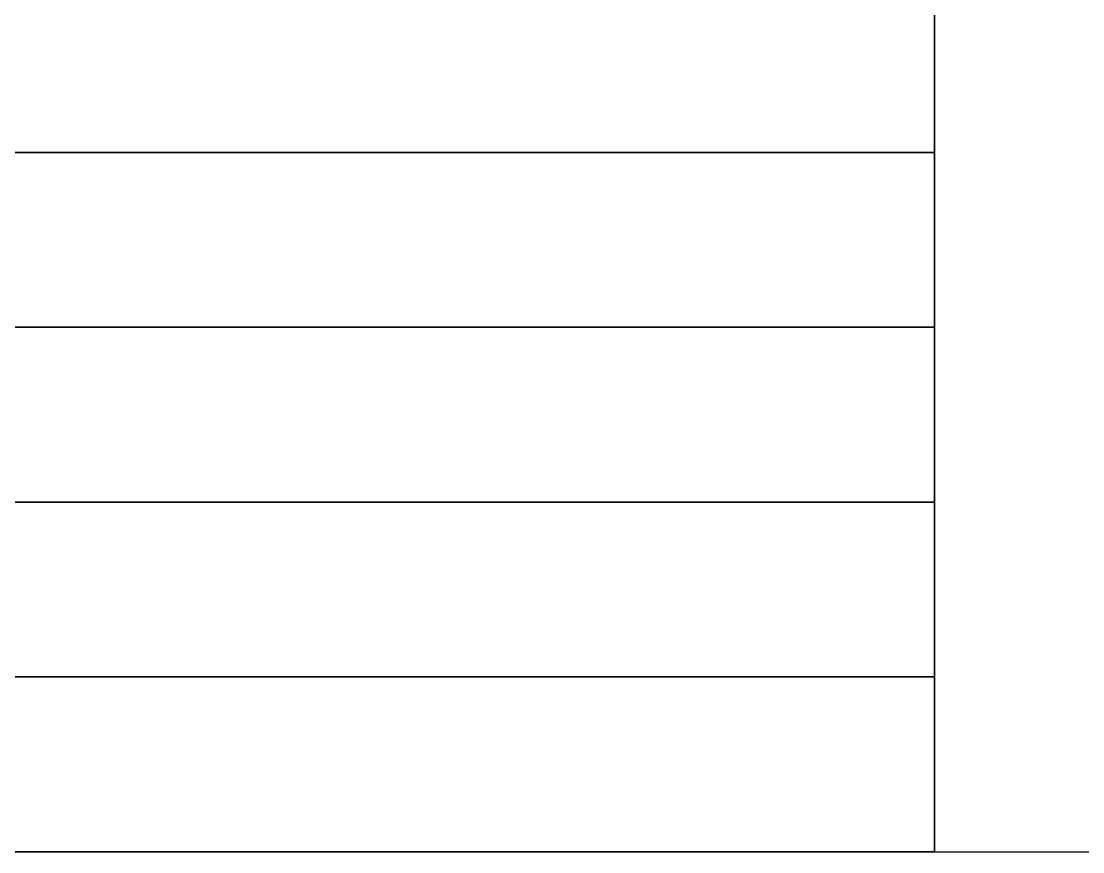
# Model space of a CAD drawing. Extents: x -19 to 297, y 0 to 420.
# Drawn here: x 165.806 to 168.84, y 213.768 to 216.143 of the extents above; entities that cross this region are included whole.
import ezdxf

# ---------------------------------------------------------------- set-up
doc = ezdxf.new("R2010")
doc.units = 0
doc.header["$MEASUREMENT"] = 0
doc.linetypes.add('K5LT_BASIC', pattern=[0])
doc.layers.add('Системный слой', color=7, linetype='Continuous')

# ---------------------------------------------------------------- blocks, each defined once
blk = doc.blocks.new('*U')
at = {"layer": 'Системный слой', "color": 5, "linetype": 'K5LT_BASIC'}
for p, q in [((168.4166, 216.2684), (168.4166, 215.7684)), ((158.4166, 215.7684), (168.4166, 215.7684)), ((168.4166, 215.7684), (158.4166, 215.7684)), ((168.4166, 215.7684), (168.4166, 215.2684)), ((158.4166, 215.2684), (168.4166, 215.2684)), ((168.4166, 215.2684), (158.4166, 215.2684)), ((168.4166, 215.2684), (168.4166, 214.7684)), ((158.4166, 214.7684), (168.4166, 214.7684)), ((168.4166, 214.7684), (158.4166, 214.7684)), ((168.4166, 214.7684), (168.4166, 214.2684)), ((158.4166, 214.2684), (168.4166, 214.2684)), ((168.4166, 214.2684), (158.4166, 214.2684)), ((168.4166, 214.2684), (168.4166, 213.7684)), ((168.4166, 213.7684), (158.4166, 213.7684))]:
    blk.add_line(p, q, dxfattribs=at)

msp = doc.modelspace()

# ---------------------------------------------------------------- linework, layer by layer
at = {"layer": 'Системный слой', "color": 5, "linetype": 'K5LT_BASIC'}
for p, q in [((168.4166, 223.2684), (168.4166, 213.7684)), ((168.4166, 213.7684), (168.4166, 220.2684)), ((156.4166, 213.7684), (200.9168, 213.7684))]:
    msp.add_line(p, q, dxfattribs=at)

# ---------------------------------------------------------------- block references
at = {"layer": 'Системный слой'}
msp.add_blockref('*U', (0, 0), dxfattribs=at)
msp.add_blockref('*U', (0, 0), dxfattribs=at)
msp.add_blockref('*U', (0, 0), dxfattribs=at)
msp.add_blockref('*U', (0, 0), dxfattribs=at)
msp.add_blockref('*U', (0, 0), dxfattribs=at)
msp.add_blockref('*U', (0, 0), dxfattribs=at)
msp.add_blockref('*U', (0, 0), dxfattribs=at)
msp.add_blockref('*U', (0, 0), dxfattribs=at)
msp.add_blockref('*U', (0, 0), dxfattribs=at)
msp.add_blockref('*U', (0, 0), dxfattribs=at)
msp.add_blockref('*U', (0, 0), dxfattribs=at)
msp.add_blockref('*U', (0, 0), dxfattribs=at)
msp.add_blockref('*U', (0, 0), dxfattribs=at)
msp.add_blockref('*U', (0, 0), dxfattribs=at)
msp.add_blockref('*U', (0, 0), dxfattribs=at)
msp.add_blockref('*U', (0, 0), dxfattribs=at)
msp.add_blockref('*U', (0, 0), dxfattribs=at)
msp.add_blockref('*U', (0, 0), dxfattribs=at)
msp.add_blockref('*U', (0, 0), dxfattribs=at)
msp.add_blockref('*U', (0, 0), dxfattribs=at)
msp.add_blockref('*U', (0, 0), dxfattribs=at)
msp.add_blockref('*U', (0, 0), dxfattribs=at)
msp.add_blockref('*U', (0, 0), dxfattribs=at)
msp.add_blockref('*U', (0, 0), dxfattribs=at)
msp.add_blockref('*U', (0, 0), dxfattribs=at)
msp.add_blockref('*U', (0, 0), dxfattribs=at)
msp.add_blockref('*U', (0, 0), dxfattribs=at)
msp.add_blockref('*U', (0, 0), dxfattribs=at)
msp.add_blockref('*U', (0, 0), dxfattribs=at)
msp.add_blockref('*U', (0, 0), dxfattribs=at)
msp.add_blockref('*U', (0, 0), dxfattribs=at)
msp.add_blockref('*U', (0, 0), dxfattribs=at)
msp.add_blockref('*U', (0, 0), dxfattribs=at)
msp.add_blockref('*U', (0, 0), dxfattribs=at)
msp.add_blockref('*U', (0, 0), dxfattribs=at)
msp.add_blockref('*U', (0, 0), dxfattribs=at)
msp.add_blockref('*U', (0, 0), dxfattribs=at)
msp.add_blockref('*U', (0, 0), dxfattribs=at)
msp.add_blockref('*U', (0, 0), dxfattribs=at)
msp.add_blockref('*U', (0, 0), dxfattribs=at)
msp.add_blockref('*U', (0, 0), dxfattribs=at)
msp.add_blockref('*U', (0, 0), dxfattribs=at)
msp.add_blockref('*U', (0, 0), dxfattribs=at)
msp.add_blockref('*U', (0, 0), dxfattribs=at)
msp.add_blockref('*U', (0, 0), dxfattribs=at)
msp.add_blockref('*U', (0, 0), dxfattribs=at)
msp.add_blockref('*U', (0, 0), dxfattribs=at)
msp.add_blockref('*U', (0, 0), dxfattribs=at)
msp.add_blockref('*U', (0, 0), dxfattribs=at)
msp.add_blockref('*U', (0, 0), dxfattribs=at)
msp.add_blockref('*U', (0, 0), dxfattribs=at)
msp.add_blockref('*U', (0, 0), dxfattribs=at)
msp.add_blockref('*U', (0, 0), dxfattribs=at)
msp.add_blockref('*U', (0, 0), dxfattribs=at)
msp.add_blockref('*U', (0, 0), dxfattribs=at)
msp.add_blockref('*U', (0, 0), dxfattribs=at)
msp.add_blockref('*U', (0, 0), dxfattribs=at)
msp.add_blockref('*U', (0, 0), dxfattribs=at)
msp.add_blockref('*U', (0, 0), dxfattribs=at)
msp.add_blockref('*U', (0, 0), dxfattribs=at)
msp.add_blockref('*U', (0, 0), dxfattribs=at)
msp.add_blockref('*U', (0, 0), dxfattribs=at)
msp.add_blockref('*U', (0, 0), dxfattribs=at)
msp.add_blockref('*U', (0, 0), dxfattribs=at)
msp.add_blockref('*U', (0, 0), dxfattribs=at)
msp.add_blockref('*U', (0, 0), dxfattribs=at)
msp.add_blockref('*U', (0, 0), dxfattribs=at)
msp.add_blockref('*U', (0, 0), dxfattribs=at)
msp.add_blockref('*U', (0, 0), dxfattribs=at)
msp.add_blockref('*U', (0, 0), dxfattribs=at)
msp.add_blockref('*U', (0, 0), dxfattribs=at)
msp.add_blockref('*U', (0, 0), dxfattribs=at)
msp.add_blockref('*U', (0, 0), dxfattribs=at)
msp.add_blockref('*U', (0, 0), dxfattribs=at)
msp.add_blockref('*U', (0, 0), dxfattribs=at)
msp.add_blockref('*U', (0, 0), dxfattribs=at)
msp.add_blockref('*U', (0, 0), dxfattribs=at)
msp.add_blockref('*U', (0, 0), dxfattribs=at)
msp.add_blockref('*U', (0, 0), dxfattribs=at)
msp.add_blockref('*U', (0, 0), dxfattribs=at)
msp.add_blockref('*U', (0, 0), dxfattribs=at)
msp.add_blockref('*U', (0, 0), dxfattribs=at)
msp.add_blockref('*U', (0, 0), dxfattribs=at)
msp.add_blockref('*U', (0, 0), dxfattribs=at)
msp.add_blockref('*U', (0, 0), dxfattribs=at)
msp.add_blockref('*U', (0, 0), dxfattribs=at)
msp.add_blockref('*U', (0, 0), dxfattribs=at)
msp.add_blockref('*U', (0, 0), dxfattribs=at)
msp.add_blockref('*U', (0, 0), dxfattribs=at)
msp.add_blockref('*U', (0, 0), dxfattribs=at)
msp.add_blockref('*U', (0, 0), dxfattribs=at)
msp.add_blockref('*U', (0, 0), dxfattribs=at)
msp.add_blockref('*U', (0, 0), dxfattribs=at)
msp.add_blockref('*U', (0, 0), dxfattribs=at)
msp.add_blockref('*U', (0, 0), dxfattribs=at)
msp.add_blockref('*U', (0, 0), dxfattribs=at)
msp.add_blockref('*U', (0, 0), dxfattribs=at)
msp.add_blockref('*U', (0, 0), dxfattribs=at)
msp.add_blockref('*U', (0, 0), dxfattribs=at)
msp.add_blockref('*U', (0, 0), dxfattribs=at)
msp.add_blockref('*U', (0, 0), dxfattribs=at)
msp.add_blockref('*U', (0, 0), dxfattribs=at)
msp.add_blockref('*U', (0, 0), dxfattribs=at)
msp.add_blockref('*U', (0, 0), dxfattribs=at)
msp.add_blockref('*U', (0, 0), dxfattribs=at)
msp.add_blockref('*U', (0, 0), dxfattribs=at)
msp.add_blockref('*U', (0, 0), dxfattribs=at)
msp.add_blockref('*U', (0, 0), dxfattribs=at)
msp.add_blockref('*U', (0, 0), dxfattribs=at)
msp.add_blockref('*U', (0, 0), dxfattribs=at)
msp.add_blockref('*U', (0, 0), dxfattribs=at)
msp.add_blockref('*U', (0, 0), dxfattribs=at)
msp.add_blockref('*U', (0, 0), dxfattribs=at)
msp.add_blockref('*U', (0, 0), dxfattribs=at)
msp.add_blockref('*U', (0, 0), dxfattribs=at)
msp.add_blockref('*U', (0, 0), dxfattribs=at)
msp.add_blockref('*U', (0, 0), dxfattribs=at)
msp.add_blockref('*U', (0, 0), dxfattribs=at)
msp.add_blockref('*U', (0, 0), dxfattribs=at)
msp.add_blockref('*U', (0, 0), dxfattribs=at)
msp.add_blockref('*U', (0, 0), dxfattribs=at)
msp.add_blockref('*U', (0, 0), dxfattribs=at)
msp.add_blockref('*U', (0, 0), dxfattribs=at)
msp.add_blockref('*U', (0, 0), dxfattribs=at)
msp.add_blockref('*U', (0, 0), dxfattribs=at)
msp.add_blockref('*U', (0, 0), dxfattribs=at)
msp.add_blockref('*U', (0, 0), dxfattribs=at)
msp.add_blockref('*U', (0, 0), dxfattribs=at)
msp.add_blockref('*U', (0, 0), dxfattribs=at)
msp.add_blockref('*U', (0, 0), dxfattribs=at)
msp.add_blockref('*U', (0, 0), dxfattribs=at)
msp.add_blockref('*U', (0, 0), dxfattribs=at)
msp.add_blockref('*U', (0, 0), dxfattribs=at)
msp.add_blockref('*U', (0, 0), dxfattribs=at)
msp.add_blockref('*U', (0, 0), dxfattribs=at)
msp.add_blockref('*U', (0, 0), dxfattribs=at)
msp.add_blockref('*U', (0, 0), dxfattribs=at)
msp.add_blockref('*U', (0, 0), dxfattribs=at)
msp.add_blockref('*U', (0, 0), dxfattribs=at)
msp.add_blockref('*U', (0, 0), dxfattribs=at)
msp.add_blockref('*U', (0, 0), dxfattribs=at)
msp.add_blockref('*U', (0, 0), dxfattribs=at)
msp.add_blockref('*U', (0, 0), dxfattribs=at)
msp.add_blockref('*U', (0, 0), dxfattribs=at)
msp.add_blockref('*U', (0, 0), dxfattribs=at)
msp.add_blockref('*U', (0, 0), dxfattribs=at)
msp.add_blockref('*U', (0, 0), dxfattribs=at)
msp.add_blockref('*U', (0, 0), dxfattribs=at)
msp.add_blockref('*U', (0, 0), dxfattribs=at)
msp.add_blockref('*U', (0, 0), dxfattribs=at)
msp.add_blockref('*U', (0, 0), dxfattribs=at)
msp.add_blockref('*U', (0, 0), dxfattribs=at)
msp.add_blockref('*U', (0, 0), dxfattribs=at)
msp.add_blockref('*U', (0, 0), dxfattribs=at)
msp.add_blockref('*U', (0, 0), dxfattribs=at)
msp.add_blockref('*U', (0, 0), dxfattribs=at)
msp.add_blockref('*U', (0, 0), dxfattribs=at)
msp.add_blockref('*U', (0, 0), dxfattribs=at)
msp.add_blockref('*U', (0, 0), dxfattribs=at)
msp.add_blockref('*U', (0, 0), dxfattribs=at)
msp.add_blockref('*U', (0, 0), dxfattribs=at)
msp.add_blockref('*U', (0, 0), dxfattribs=at)
msp.add_blockref('*U', (0, 0), dxfattribs=at)
msp.add_blockref('*U', (0, 0), dxfattribs=at)
msp.add_blockref('*U', (0, 0), dxfattribs=at)
msp.add_blockref('*U', (0, 0), dxfattribs=at)
msp.add_blockref('*U', (0, 0), dxfattribs=at)
msp.add_blockref('*U', (0, 0), dxfattribs=at)
msp.add_blockref('*U', (0, 0), dxfattribs=at)
msp.add_blockref('*U', (0, 0), dxfattribs=at)
msp.add_blockref('*U', (0, 0), dxfattribs=at)
msp.add_blockref('*U', (0, 0), dxfattribs=at)
msp.add_blockref('*U', (0, 0), dxfattribs=at)
msp.add_blockref('*U', (0, 0), dxfattribs=at)
msp.add_blockref('*U', (0, 0), dxfattribs=at)
msp.add_blockref('*U', (0, 0), dxfattribs=at)
msp.add_blockref('*U', (0, 0), dxfattribs=at)
msp.add_blockref('*U', (0, 0), dxfattribs=at)
msp.add_blockref('*U', (0, 0), dxfattribs=at)
msp.add_blockref('*U', (0, 0), dxfattribs=at)
msp.add_blockref('*U', (0, 0), dxfattribs=at)
msp.add_blockref('*U', (0, 0), dxfattribs=at)
msp.add_blockref('*U', (0, 0), dxfattribs=at)
msp.add_blockref('*U', (0, 0), dxfattribs=at)
msp.add_blockref('*U', (0, 0), dxfattribs=at)
msp.add_blockref('*U', (0, 0), dxfattribs=at)
msp.add_blockref('*U', (0, 0), dxfattribs=at)
msp.add_blockref('*U', (0, 0), dxfattribs=at)
msp.add_blockref('*U', (0, 0), dxfattribs=at)
msp.add_blockref('*U', (0, 0), dxfattribs=at)
msp.add_blockref('*U', (0, 0), dxfattribs=at)
msp.add_blockref('*U', (0, 0), dxfattribs=at)
msp.add_blockref('*U', (0, 0), dxfattribs=at)
msp.add_blockref('*U', (0, 0), dxfattribs=at)
msp.add_blockref('*U', (0, 0), dxfattribs=at)
msp.add_blockref('*U', (0, 0), dxfattribs=at)
msp.add_blockref('*U', (0, 0), dxfattribs=at)
msp.add_blockref('*U', (0, 0), dxfattribs=at)
msp.add_blockref('*U', (0, 0), dxfattribs=at)
msp.add_blockref('*U', (0, 0), dxfattribs=at)
msp.add_blockref('*U', (0, 0), dxfattribs=at)
msp.add_blockref('*U', (0, 0), dxfattribs=at)
msp.add_blockref('*U', (0, 0), dxfattribs=at)
msp.add_blockref('*U', (0, 0), dxfattribs=at)
msp.add_blockref('*U', (0, 0), dxfattribs=at)
msp.add_blockref('*U', (0, 0), dxfattribs=at)
msp.add_blockref('*U', (0, 0), dxfattribs=at)
msp.add_blockref('*U', (0, 0), dxfattribs=at)
msp.add_blockref('*U', (0, 0), dxfattribs=at)
msp.add_blockref('*U', (0, 0), dxfattribs=at)
msp.add_blockref('*U', (0, 0), dxfattribs=at)
msp.add_blockref('*U', (0, 0), dxfattribs=at)
msp.add_blockref('*U', (0, 0), dxfattribs=at)
msp.add_blockref('*U', (0, 0), dxfattribs=at)
msp.add_blockref('*U', (0, 0), dxfattribs=at)
msp.add_blockref('*U', (0, 0), dxfattribs=at)
msp.add_blockref('*U', (0, 0), dxfattribs=at)
msp.add_blockref('*U', (0, 0), dxfattribs=at)
msp.add_blockref('*U', (0, 0), dxfattribs=at)
msp.add_blockref('*U', (0, 0), dxfattribs=at)
msp.add_blockref('*U', (0, 0), dxfattribs=at)
msp.add_blockref('*U', (0, 0), dxfattribs=at)
msp.add_blockref('*U', (0, 0), dxfattribs=at)
msp.add_blockref('*U', (0, 0), dxfattribs=at)
msp.add_blockref('*U', (0, 0), dxfattribs=at)
msp.add_blockref('*U', (0, 0), dxfattribs=at)
msp.add_blockref('*U', (0, 0), dxfattribs=at)
msp.add_blockref('*U', (0, 0), dxfattribs=at)
msp.add_blockref('*U', (0, 0), dxfattribs=at)
msp.add_blockref('*U', (0, 0), dxfattribs=at)
msp.add_blockref('*U', (0, 0), dxfattribs=at)
msp.add_blockref('*U', (0, 0), dxfattribs=at)
msp.add_blockref('*U', (0, 0), dxfattribs=at)
msp.add_blockref('*U', (0, 0), dxfattribs=at)
msp.add_blockref('*U', (0, 0), dxfattribs=at)
msp.add_blockref('*U', (0, 0), dxfattribs=at)
msp.add_blockref('*U', (0, 0), dxfattribs=at)
msp.add_blockref('*U', (0, 0), dxfattribs=at)
msp.add_blockref('*U', (0, 0), dxfattribs=at)
msp.add_blockref('*U', (0, 0), dxfattribs=at)
msp.add_blockref('*U', (0, 0), dxfattribs=at)
msp.add_blockref('*U', (0, 0), dxfattribs=at)
msp.add_blockref('*U', (0, 0), dxfattribs=at)
msp.add_blockref('*U', (0, 0), dxfattribs=at)
msp.add_blockref('*U', (0, 0), dxfattribs=at)
msp.add_blockref('*U', (0, 0), dxfattribs=at)
msp.add_blockref('*U', (0, 0), dxfattribs=at)
msp.add_blockref('*U', (0, 0), dxfattribs=at)
msp.add_blockref('*U', (0, 0), dxfattribs=at)
msp.add_blockref('*U', (0, 0), dxfattribs=at)
msp.add_blockref('*U', (0, 0), dxfattribs=at)
msp.add_blockref('*U', (0, 0), dxfattribs=at)
msp.add_blockref('*U', (0, 0), dxfattribs=at)
msp.add_blockref('*U', (0, 0), dxfattribs=at)
msp.add_blockref('*U', (0, 0), dxfattribs=at)
msp.add_blockref('*U', (0, 0), dxfattribs=at)
msp.add_blockref('*U', (0, 0), dxfattribs=at)
msp.add_blockref('*U', (0, 0), dxfattribs=at)
msp.add_blockref('*U', (0, 0), dxfattribs=at)
msp.add_blockref('*U', (0, 0), dxfattribs=at)
msp.add_blockref('*U', (0, 0), dxfattribs=at)
msp.add_blockref('*U', (0, 0), dxfattribs=at)
msp.add_blockref('*U', (0, 0), dxfattribs=at)
msp.add_blockref('*U', (0, 0), dxfattribs=at)
msp.add_blockref('*U', (0, 0), dxfattribs=at)
msp.add_blockref('*U', (0, 0), dxfattribs=at)
msp.add_blockref('*U', (0, 0), dxfattribs=at)
msp.add_blockref('*U', (0, 0), dxfattribs=at)
msp.add_blockref('*U', (0, 0), dxfattribs=at)
msp.add_blockref('*U', (0, 0), dxfattribs=at)
msp.add_blockref('*U', (0, 0), dxfattribs=at)
msp.add_blockref('*U', (0, 0), dxfattribs=at)
msp.add_blockref('*U', (0, 0), dxfattribs=at)
msp.add_blockref('*U', (0, 0), dxfattribs=at)
msp.add_blockref('*U', (0, 0), dxfattribs=at)
msp.add_blockref('*U', (0, 0), dxfattribs=at)
msp.add_blockref('*U', (0, 0), dxfattribs=at)
msp.add_blockref('*U', (0, 0), dxfattribs=at)
msp.add_blockref('*U', (0, 0), dxfattribs=at)
msp.add_blockref('*U', (0, 0), dxfattribs=at)
msp.add_blockref('*U', (0, 0), dxfattribs=at)
msp.add_blockref('*U', (0, 0), dxfattribs=at)
msp.add_blockref('*U', (0, 0), dxfattribs=at)
msp.add_blockref('*U', (0, 0), dxfattribs=at)
msp.add_blockref('*U', (0, 0), dxfattribs=at)
msp.add_blockref('*U', (0, 0), dxfattribs=at)
msp.add_blockref('*U', (0, 0), dxfattribs=at)
msp.add_blockref('*U', (0, 0), dxfattribs=at)
msp.add_blockref('*U', (0, 0), dxfattribs=at)
msp.add_blockref('*U', (0, 0), dxfattribs=at)
msp.add_blockref('*U', (0, 0), dxfattribs=at)
msp.add_blockref('*U', (0, 0), dxfattribs=at)
msp.add_blockref('*U', (0, 0), dxfattribs=at)
msp.add_blockref('*U', (0, 0), dxfattribs=at)
msp.add_blockref('*U', (0, 0), dxfattribs=at)
msp.add_blockref('*U', (0, 0), dxfattribs=at)
msp.add_blockref('*U', (0, 0), dxfattribs=at)
msp.add_blockref('*U', (0, 0), dxfattribs=at)
msp.add_blockref('*U', (0, 0), dxfattribs=at)
msp.add_blockref('*U', (0, 0), dxfattribs=at)
msp.add_blockref('*U', (0, 0), dxfattribs=at)
msp.add_blockref('*U', (0, 0), dxfattribs=at)
msp.add_blockref('*U', (0, 0), dxfattribs=at)
msp.add_blockref('*U', (0, 0), dxfattribs=at)
msp.add_blockref('*U', (0, 0), dxfattribs=at)
msp.add_blockref('*U', (0, 0), dxfattribs=at)
msp.add_blockref('*U', (0, 0), dxfattribs=at)
msp.add_blockref('*U', (0, 0), dxfattribs=at)
msp.add_blockref('*U', (0, 0), dxfattribs=at)
msp.add_blockref('*U', (0, 0), dxfattribs=at)
msp.add_blockref('*U', (0, 0), dxfattribs=at)
msp.add_blockref('*U', (0, 0), dxfattribs=at)
msp.add_blockref('*U', (0, 0), dxfattribs=at)
msp.add_blockref('*U', (0, 0), dxfattribs=at)
msp.add_blockref('*U', (0, 0), dxfattribs=at)
msp.add_blockref('*U', (0, 0), dxfattribs=at)
msp.add_blockref('*U', (0, 0), dxfattribs=at)
msp.add_blockref('*U', (0, 0), dxfattribs=at)
msp.add_blockref('*U', (0, 0), dxfattribs=at)
msp.add_blockref('*U', (0, 0), dxfattribs=at)
msp.add_blockref('*U', (0, 0), dxfattribs=at)
msp.add_blockref('*U', (0, 0), dxfattribs=at)
msp.add_blockref('*U', (0, 0), dxfattribs=at)
msp.add_blockref('*U', (0, 0), dxfattribs=at)
msp.add_blockref('*U', (0, 0), dxfattribs=at)
msp.add_blockref('*U', (0, 0), dxfattribs=at)
msp.add_blockref('*U', (0, 0), dxfattribs=at)
msp.add_blockref('*U', (0, 0), dxfattribs=at)
msp.add_blockref('*U', (0, 0), dxfattribs=at)
msp.add_blockref('*U', (0, 0), dxfattribs=at)
msp.add_blockref('*U', (0, 0), dxfattribs=at)
msp.add_blockref('*U', (0, 0), dxfattribs=at)
msp.add_blockref('*U', (0, 0), dxfattribs=at)
msp.add_blockref('*U', (0, 0), dxfattribs=at)
msp.add_blockref('*U', (0, 0), dxfattribs=at)
msp.add_blockref('*U', (0, 0), dxfattribs=at)
msp.add_blockref('*U', (0, 0), dxfattribs=at)
msp.add_blockref('*U', (0, 0), dxfattribs=at)
msp.add_blockref('*U', (0, 0), dxfattribs=at)
msp.add_blockref('*U', (0, 0), dxfattribs=at)
msp.add_blockref('*U', (0, 0), dxfattribs=at)
msp.add_blockref('*U', (0, 0), dxfattribs=at)
msp.add_blockref('*U', (0, 0), dxfattribs=at)
msp.add_blockref('*U', (0, 0), dxfattribs=at)
msp.add_blockref('*U', (0, 0), dxfattribs=at)
msp.add_blockref('*U', (0, 0), dxfattribs=at)
msp.add_blockref('*U', (0, 0), dxfattribs=at)
msp.add_blockref('*U', (0, 0), dxfattribs=at)
msp.add_blockref('*U', (0, 0), dxfattribs=at)
msp.add_blockref('*U', (0, 0), dxfattribs=at)
msp.add_blockref('*U', (0, 0), dxfattribs=at)
msp.add_blockref('*U', (0, 0), dxfattribs=at)
msp.add_blockref('*U', (0, 0), dxfattribs=at)
msp.add_blockref('*U', (0, 0), dxfattribs=at)
msp.add_blockref('*U', (0, 0), dxfattribs=at)
msp.add_blockref('*U', (0, 0), dxfattribs=at)
msp.add_blockref('*U', (0, 0), dxfattribs=at)
msp.add_blockref('*U', (0, 0), dxfattribs=at)
msp.add_blockref('*U', (0, 0), dxfattribs=at)
msp.add_blockref('*U', (0, 0), dxfattribs=at)
msp.add_blockref('*U', (0, 0), dxfattribs=at)
msp.add_blockref('*U', (0, 0), dxfattribs=at)
msp.add_blockref('*U', (0, 0), dxfattribs=at)
msp.add_blockref('*U', (0, 0), dxfattribs=at)
msp.add_blockref('*U', (0, 0), dxfattribs=at)
msp.add_blockref('*U', (0, 0), dxfattribs=at)
msp.add_blockref('*U', (0, 0), dxfattribs=at)
msp.add_blockref('*U', (0, 0), dxfattribs=at)
msp.add_blockref('*U', (0, 0), dxfattribs=at)
msp.add_blockref('*U', (0, 0), dxfattribs=at)
msp.add_blockref('*U', (0, 0), dxfattribs=at)
msp.add_blockref('*U', (0, 0), dxfattribs=at)
msp.add_blockref('*U', (0, 0), dxfattribs=at)
msp.add_blockref('*U', (0, 0), dxfattribs=at)
msp.add_blockref('*U', (0, 0), dxfattribs=at)
msp.add_blockref('*U', (0, 0), dxfattribs=at)
msp.add_blockref('*U', (0, 0), dxfattribs=at)
msp.add_blockref('*U', (0, 0), dxfattribs=at)
msp.add_blockref('*U', (0, 0), dxfattribs=at)
msp.add_blockref('*U', (0, 0), dxfattribs=at)
msp.add_blockref('*U', (0, 0), dxfattribs=at)
msp.add_blockref('*U', (0, 0), dxfattribs=at)
msp.add_blockref('*U', (0, 0), dxfattribs=at)
msp.add_blockref('*U', (0, 0), dxfattribs=at)
msp.add_blockref('*U', (0, 0), dxfattribs=at)
msp.add_blockref('*U', (0, 0), dxfattribs=at)
msp.add_blockref('*U', (0, 0), dxfattribs=at)
msp.add_blockref('*U', (0, 0), dxfattribs=at)
msp.add_blockref('*U', (0, 0), dxfattribs=at)
msp.add_blockref('*U', (0, 0), dxfattribs=at)
msp.add_blockref('*U', (0, 0), dxfattribs=at)
msp.add_blockref('*U', (0, 0), dxfattribs=at)
msp.add_blockref('*U', (0, 0), dxfattribs=at)
msp.add_blockref('*U', (0, 0), dxfattribs=at)
msp.add_blockref('*U', (0, 0), dxfattribs=at)
msp.add_blockref('*U', (0, 0), dxfattribs=at)
msp.add_blockref('*U', (0, 0), dxfattribs=at)
msp.add_blockref('*U', (0, 0), dxfattribs=at)
msp.add_blockref('*U', (0, 0), dxfattribs=at)
msp.add_blockref('*U', (0, 0), dxfattribs=at)
msp.add_blockref('*U', (0, 0), dxfattribs=at)
msp.add_blockref('*U', (0, 0), dxfattribs=at)
msp.add_blockref('*U', (0, 0), dxfattribs=at)
msp.add_blockref('*U', (0, 0), dxfattribs=at)
msp.add_blockref('*U', (0, 0), dxfattribs=at)
msp.add_blockref('*U', (0, 0), dxfattribs=at)
msp.add_blockref('*U', (0, 0), dxfattribs=at)
msp.add_blockref('*U', (0, 0), dxfattribs=at)
msp.add_blockref('*U', (0, 0), dxfattribs=at)
msp.add_blockref('*U', (0, 0), dxfattribs=at)
msp.add_blockref('*U', (0, 0), dxfattribs=at)
msp.add_blockref('*U', (0, 0), dxfattribs=at)
msp.add_blockref('*U', (0, 0), dxfattribs=at)
msp.add_blockref('*U', (0, 0), dxfattribs=at)
msp.add_blockref('*U', (0, 0), dxfattribs=at)
msp.add_blockref('*U', (0, 0), dxfattribs=at)
msp.add_blockref('*U', (0, 0), dxfattribs=at)
msp.add_blockref('*U', (0, 0), dxfattribs=at)
msp.add_blockref('*U', (0, 0), dxfattribs=at)
msp.add_blockref('*U', (0, 0), dxfattribs=at)
msp.add_blockref('*U', (0, 0), dxfattribs=at)
msp.add_blockref('*U', (0, 0), dxfattribs=at)
msp.add_blockref('*U', (0, 0), dxfattribs=at)
msp.add_blockref('*U', (0, 0), dxfattribs=at)
msp.add_blockref('*U', (0, 0), dxfattribs=at)
msp.add_blockref('*U', (0, 0), dxfattribs=at)
msp.add_blockref('*U', (0, 0), dxfattribs=at)
msp.add_blockref('*U', (0, 0), dxfattribs=at)
msp.add_blockref('*U', (0, 0), dxfattribs=at)
msp.add_blockref('*U', (0, 0), dxfattribs=at)
msp.add_blockref('*U', (0, 0), dxfattribs=at)
msp.add_blockref('*U', (0, 0), dxfattribs=at)
msp.add_blockref('*U', (0, 0), dxfattribs=at)
msp.add_blockref('*U', (0, 0), dxfattribs=at)
msp.add_blockref('*U', (0, 0), dxfattribs=at)
msp.add_blockref('*U', (0, 0), dxfattribs=at)
msp.add_blockref('*U', (0, 0), dxfattribs=at)
msp.add_blockref('*U', (0, 0), dxfattribs=at)
msp.add_blockref('*U', (0, 0), dxfattribs=at)
msp.add_blockref('*U', (0, 0), dxfattribs=at)
msp.add_blockref('*U', (0, 0), dxfattribs=at)
msp.add_blockref('*U', (0, 0), dxfattribs=at)
msp.add_blockref('*U', (0, 0), dxfattribs=at)
msp.add_blockref('*U', (0, 0), dxfattribs=at)
msp.add_blockref('*U', (0, 0), dxfattribs=at)
msp.add_blockref('*U', (0, 0), dxfattribs=at)
msp.add_blockref('*U', (0, 0), dxfattribs=at)
msp.add_blockref('*U', (0, 0), dxfattribs=at)
msp.add_blockref('*U', (0, 0), dxfattribs=at)
msp.add_blockref('*U', (0, 0), dxfattribs=at)

doc.saveas('drawing.dxf')
